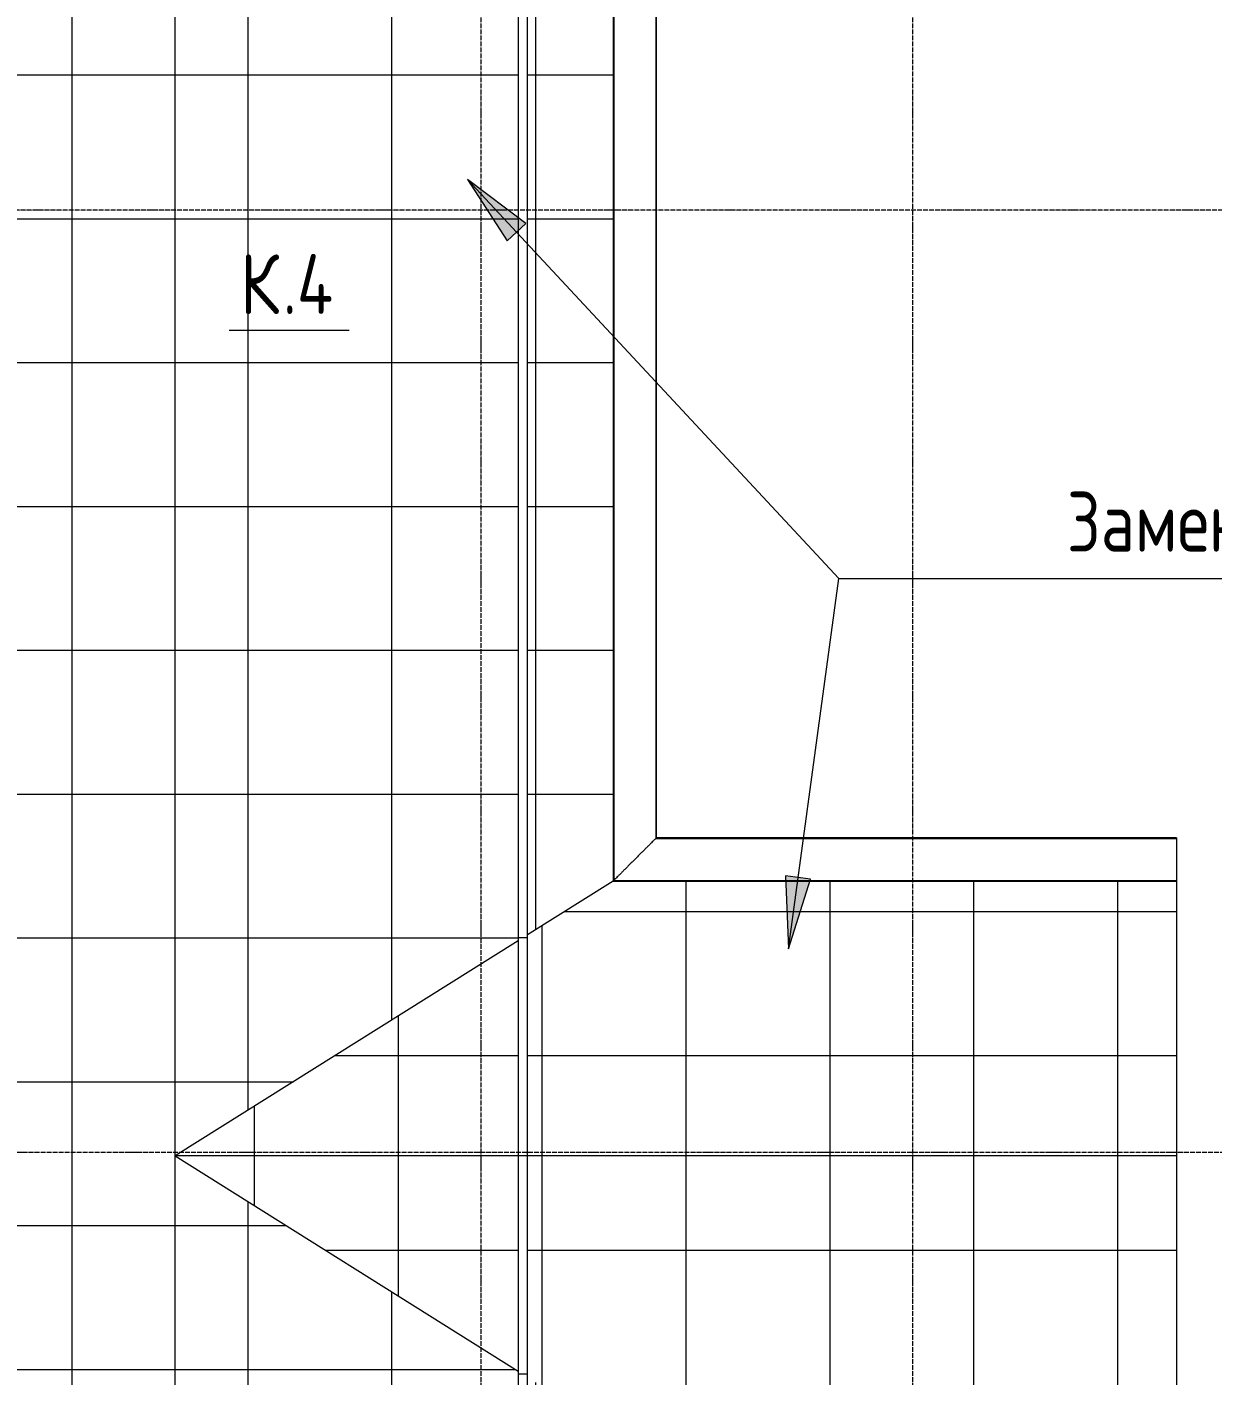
# Model space of a CAD drawing. Header units: millimetres. Extents: x -87434 to 499450, y -468665 to 122144.
# Drawn here: x 435648 to 440592, y 11955 to 17578 of the extents above; entities that cross this region are included whole.
import ezdxf

# ---------------------------------------------------------------- set-up
doc = ezdxf.new("R2010")
doc.units = ezdxf.units.MM
doc.linetypes.add('ADSK_Линия сетки', pattern=[25, 20, -2.5, 0, -2.5])
for name, color, linetype, lineweight in [('Балясины', 252, 'Continuous', 9), ('Желоба', 252, 'Continuous', 9), ('Крыши', 252, 'Continuous', 9), ('Марки крыш', 252, 'Continuous', 20), ('Оси', 252, 'Continuous', 9), ('Поручни', 252, 'Continuous', 9), ('Типовые аннотации', 252, 'Continuous', 18), ('Штриховка поверхностей', 252, 'Continuous', 9)]:
    doc.layers.add(name, color=color, linetype=linetype, lineweight=lineweight)
doc.styles.add('GOST Common_3', font='', dxfattribs={"height": 3.5})
doc.styles.get('GOST Common_3').set_extended_font_data('GOST 2.304 type A')
pattern_1 = [(90, (-34935.1, 20977.94), (-599.88, 4e-14), []), (180, (-34935.1, 20977.94), (-7e-14, -600), [])]

# ---------------------------------------------------------------- blocks, each defined once
blk = doc.blocks.new('Ограждение - Ограждение-3902411-Маркировочный план кровли')
at = {"layer": 'Поручни'}
for p, q in [((1869, 9738.3), (1869, 25.3)), ((1909, 25.3), (1909, 9738.3)), ((1869, 25.3), (1869, -884.7)), ((1909, -884.7), (1909, 25.3)), ((1869, -884.7), (1869, -1794.7)), ((1909, -1794.7), (1909, -884.7)), ((1869, -1794.7), (1869, -4701.5)), ((1909, -4701.5), (1909, -1794.7))]:
    blk.add_line(p, q, dxfattribs=at)
for points in [[(1909, 25.3), (1909, 25.3), (1908.6, 25.4), (1906.5, 25.4), (1903.3, 25.5), (1897.7, 25.6), (1889, 25.6), (1878.6, 25.6), (1870.9, 25.4), (1869, 25.3), (1869, 25.3)], [(1909, -884.7), (1909, -884.7), (1908.6, -884.7), (1906.5, -884.7), (1903.3, -884.7), (1897.7, -884.7), (1889, -884.7), (1878.6, -884.7), (1870.9, -884.7), (1869, -884.7), (1869, -884.7)], [(1909, -1794.7), (1909, -1794.8), (1908.6, -1794.8), (1906.5, -1794.9), (1903.3, -1795), (1897.7, -1795), (1889, -1795.1), (1878.6, -1795), (1870.9, -1794.9), (1869, -1794.8), (1869, -1794.7)]]:
    blk.add_open_spline(points, degree=3, knots=[0, 0, 0, 0, 0.083333, 0.166667, 0.25, 0.333333, 0.5, 0.666667, 0.833333, 1, 1, 1, 1], dxfattribs=at)
blk = doc.blocks.new('ADSK_Аннотация_Текст_сВыноской - Текст с выноской-1519958-Маркировочный план кровли')
at = {"layer": 'Типовые аннотации', "lineweight": 20}
blk.add_line((-15, 0), (15, 0), dxfattribs=at)
blk = doc.blocks.new('ADSK_Марка_Крыша - Экземпляр_ADSK_Позиция-153527-Маркировочный план кровли')
at = {"layer": 'Марки крыш'}
blk.add_line((-2.5, 0), (2.5, 0), dxfattribs=at)
blk = doc.blocks.new('Кровля_Живописная')
at = {"layer": 'Типовые аннотации', "lineweight": 20}
for points in [[(-33343.7, 24166), (-33178, 23910.3), (-33100.6, 23982.4)], [(-32005.3, 20957.2), (-31912.5, 21247.4), (-32017.3, 21261.6)]]:
    blk.add_hatch(color=256, dxfattribs=at).paths.add_polyline_path(points)
at = {"layer": 'Штриховка поверхностей'}
h = blk.add_hatch(dxfattribs=at)
h.set_pattern_fill('FP_5', color=256, style=0, pattern_type=2)
h.set_pattern_definition([(270, (-35069.05, 20977.94), (599.88, 4e-14), []), (0, (-35069.05, 20977.94), (0, 600), [])])
h.paths.add_polyline_path([(-36390.2, 16276.4), (-36041, 16276.4), (-36041, 23124.3), (-36390.2, 23124.3), (-36390.2, 16440.1)])
h.paths.add_polyline_path([(-34828, 16276.4), (-34563.2, 16276.4), (-34563.2, 26736.2), (-35268.2, 26736.2), (-35268.2, 27336.2), (-35088.2, 27336.2), (-35088.2, 30716.2), (-35993.2, 30716.2), (-35993.9, 24783.8), (-35993.9, 24782.9), (-36390.2, 24782.9), (-36390.2, 23164.3), (-36001, 23163.7), (-36001, 16276.4), (-35200.1, 16276.4)])
h.paths.add_polyline_path([(-36316.6, 24822.9), (-36033.2, 24823.3), (-36033.2, 30716.2), (-36173.2, 30716.9), (-36173.2, 31900), (-36390.2, 31900), (-36390.2, 24822.9)])
h = blk.add_hatch(dxfattribs=at)
h.set_pattern_fill('FP_8', color=256, style=0, pattern_type=2)
h.set_pattern_definition(pattern_1)
h.paths.add_polyline_path([(-34563.2, 20093.2), (-33133.2, 20991), (-33133.2, 30716.2), (-33988.1, 30716.9), (-33988.2, 27336.2), (-33768.2, 27336.2), (-33768.2, 26736.2), (-34563.2, 26736.2), (-34563.2, 21240.2)])
h.paths.add_polyline_path([(-33093.2, 21016.1), (-32736.2, 21240.2), (-32736.2, 31900), (-32933.2, 31900), (-32933.9, 30716.2), (-33093.2, 30716.2), (-33093.2, 21233.2)])
h = blk.add_hatch(dxfattribs=at)
h.set_pattern_fill('FP_18', color=256, style=0, pattern_type=2)
h.set_pattern_definition([(180, (-32735.213, 26588.213), (-2e-15, -20), []), (270, (-32735.213, 26588.213), (20, 1e-15), [])])
h.paths.add_polyline_path([(-32736.2, 21240.2), (-32734.2, 21242.2), (-32734.2, 31900), (-32736.2, 31900), (-32736.2, 21383)])
h = blk.add_hatch(dxfattribs=at)
h.set_pattern_fill('FP_17', color=256, style=0, pattern_type=2)
h.set_pattern_definition([(180, (-32557.213, 26677.213), (-2e-15, -20), []), (270, (-32557.213, 26677.213), (20, 1e-15), [])])
h.paths.add_polyline_path([(-32558.2, 21418.2), (-32556.2, 21420.2), (-32556.2, 31900), (-32558.2, 31900), (-32558.2, 21532.8)])
h = blk.add_hatch(dxfattribs=at)
h.set_pattern_fill('FP_15', color=256, style=0, pattern_type=2)
h.set_pattern_definition([(180, (-31472.213, 21419.213), (-2e-15, -20), []), (270, (-31472.213, 21419.213), (20, 1e-15), [])])
h.paths.add_polyline_path([(-31106.5, 21418.2), (-30386.2, 21418.2), (-30386.2, 21420.2), (-32556.2, 21420.2), (-32558.2, 21418.2), (-31850.8, 21418.2)])
h = blk.add_hatch(dxfattribs=at)
h.set_pattern_fill('FP_7', color=256, style=0, pattern_type=2)
h.set_pattern_definition([(180, (-35002.24, 21083.7), (-7e-14, -599.696), []), (270, (-35002.24, 21083.7), (600, 4e-14), [])])
h.paths.add_polyline_path([(-30386.2, 20093.2), (-30386.2, 21240.2), (-32736.2, 21240.2), (-33093.2, 21016.1), (-33093.2, 20093.2), (-31850.8, 20093.2)])
h.paths.add_polyline_path([(-33133.2, 20093.2), (-33133.2, 20991), (-34563.2, 20093.2), (-33339.4, 20093.2)])
h = blk.add_hatch(dxfattribs=at)
h.set_pattern_fill('FP_16', color=256, style=0, pattern_type=2)
h.set_pattern_definition([(180, (-31561.213, 21241.213), (-2e-15, -20), []), (270, (-31561.213, 21241.213), (20, 1e-15), [])])
h.paths.add_polyline_path([(-31106.5, 21240.2), (-30386.2, 21240.2), (-30386.2, 21242.2), (-32734.2, 21242.2), (-32736.2, 21240.2), (-31850.8, 21240.2)])
h = blk.add_hatch(dxfattribs=at)
h.set_pattern_fill('FP_6', color=256, style=0, pattern_type=2)
h.set_pattern_definition([(0, (-35002.24, 20870.4), (0, 599.696), []), (90, (-35002.24, 20870.4), (-600, 4e-14), [])])
h.paths.add_polyline_path([(-32222.9, 18946.2), (-30386.2, 18946.2), (-30386.2, 20093.2), (-33093.2, 20093.2), (-33093.2, 19170.3), (-32736.2, 18946.2), (-32409, 18946.2)])
h.paths.add_polyline_path([(-33133.2, 19195.5), (-33133.2, 20093.2), (-34563.2, 20093.2), (-33339.4, 19324.9)])
h = blk.add_hatch(dxfattribs=at)
h.set_pattern_fill('FP_8', color=256, style=0, pattern_type=2)
h.set_pattern_definition(pattern_1)
h.paths.add_polyline_path([(-34563.2, 16276.4), (-33133.2, 16276.4), (-33133.2, 19195.5), (-34563.2, 20093.2), (-34563.2, 16440.1)])
h.paths.add_polyline_path([(-32736.2, 16276.4), (-32736.2, 18946.2), (-33093.2, 19170.3), (-33093.2, 16276.4), (-32781.2, 16276.4)])
at = {"layer": 'Желоба'}
for p, q in [((-32734.2, 31900), (-32734.2, 21242.2)), ((-32558.2, 31900), (-32558.2, 21418.2)), ((-32556.2, 21420.2), (-32556.2, 31900)), ((-32558.2, 21418.2), (-30386.2, 21418.2)), ((-30386.2, 21420.2), (-32556.2, 21420.2)), ((-30386.2, 21420.2), (-30386.2, 21240.2)), ((-32734.2, 21242.2), (-30386.2, 21242.2))]:
    blk.add_line(p, q, dxfattribs=at)
blk.add_open_spline([(-32558.2, 21418.2), (-32558.2, 21418.2), (-32559.7, 21416.7), (-32564.7, 21411.7), (-32569.8, 21406.6), (-32575.1, 21401.3), (-32580, 21396.4), (-32585.2, 21391.2), (-32592.5, 21383.9), (-32600.5, 21375.9), (-32607.2, 21369.2), (-32612.5, 21363.9), (-32617.9, 21358.5), (-32623.4, 21353), (-32629, 21347.4), (-32634.7, 21341.7), (-32640.5, 21336), (-32646.2, 21330.2), (-32651.9, 21324.5), (-32657.7, 21318.7), (-32663.4, 21313), (-32669, 21307.4), (-32674.5, 21301.9), (-32679.9, 21296.5), (-32685.2, 21291.3), (-32690.2, 21286.2), (-32695.1, 21281.3), (-32699.8, 21276.6), (-32704.3, 21272.1), (-32708.5, 21267.9), (-32712.4, 21264), (-32717.3, 21259.1), (-32722.6, 21253.8), (-32727.7, 21248.7), (-32732.7, 21243.7), (-32734.2, 21242.2), (-32734.2, 21242.2)], degree=3, knots=[0, 0, 0, 0, 0.083333, 0.125, 0.166667, 0.208333, 0.229167, 0.25, 0.291667, 0.333333, 0.354167, 0.375, 0.395833, 0.416667, 0.4375, 0.458333, 0.479167, 0.5, 0.520833, 0.541667, 0.5625, 0.583333, 0.604167, 0.625, 0.645833, 0.666667, 0.6875, 0.708333, 0.729167, 0.75, 0.770833, 0.791667, 0.833333, 0.875, 0.916667, 1, 1, 1, 1], dxfattribs=at)
at = {"layer": 'Крыши'}
for p, q in [((-32736.2, 31900), (-32736.2, 21240.2)), ((-34563.2, 16276.4), (-34563.2, 26736.2)), ((-32736.2, 21240.2), (-33093.2, 21016.1)), ((-32736.2, 21240.2), (-30386.2, 21240.2)), ((-30386.2, 21240.2), (-30386.2, 18946.2)), ((-33133.2, 20991), (-34563.2, 20093.2)), ((-33133.2, 20093.2), (-34563.2, 20093.2)), ((-34563.2, 20093.2), (-33133.2, 19195.5)), ((-30386.2, 20093.2), (-33093.2, 20093.2))]:
    blk.add_line(p, q, dxfattribs=at)
at = {"layer": 'Оси', "linetype": 'ADSK_Линия сетки'}
for p, q in [((-33288.2, 54711.9), (-33288.2, -12887.9)), ((-31488.2, 54711.9), (-31488.2, -11557.5)), ((-27783.7, 24038.2), (-75410.5, 24038.2)), ((-28051.2, 20108.2), (-75410.5, 20108.2))]:
    blk.add_line(p, q, dxfattribs=at)
at = {"layer": 'Типовые аннотации', "lineweight": 20}
for p, q in [((-33343.7, 24166), (-33178, 23910.3)), ((-33100.6, 23982.4), (-33343.7, 24166)), ((-33343.7, 24166), (-31795.3, 22502.6)), ((-33178, 23910.3), (-33100.6, 23982.4)), ((-32005.3, 20957.2), (-31795.3, 22502.6)), ((-31795.3, 22502.6), (-30916.9, 22502.6)), ((-31795.3, 22502.6), (-30916.9, 22502.6)), ((-31912.5, 21247.4), (-32017.3, 21261.6)), ((-32017.3, 21261.6), (-32005.3, 20957.2)), ((-32005.3, 20957.2), (-31912.5, 21247.4))]:
    blk.add_line(p, q, dxfattribs=at)
at = {"layer": 'Балясины'}
blk.add_blockref('Ограждение - Ограждение-3902411-Маркировочный план кровли', (-35002.2, 20977.9), dxfattribs=at)
at = {"layer": 'Марки крыш', "xscale": 99.99999999999993, "yscale": 99.99999999999993, "zscale": 99.99999999999993}
blk.add_blockref('ADSK_Марка_Крыша - Экземпляр_ADSK_Позиция-153527-Маркировочный план кровли', (-34087.6, 23537.6), dxfattribs=at)
at = {"layer": 'Типовые аннотации', "lineweight": 20, "xscale": 100, "yscale": 100, "zscale": 100}
blk.add_blockref('ADSK_Аннотация_Текст_сВыноской - Текст с выноской-1519958-Маркировочный план кровли', (-29416.9, 22502.6), dxfattribs=at)
at = {"layer": 'Марки крыш', "lineweight": 9, "char_height": 250, "attachment_point": 1, "style": 'GOST Common_3'}
for s, insert, width in [('\\fGOST Common|b0|i0|c204|p34|;\\W.9;К', (-34293.6, 23855.5), 216.456), ('.4', (-34115, 23855.5), 295.823)]:
    blk.add_mtext(s, dxfattribs=dict(at, insert=insert, width=width))
at = {"layer": 'Типовые аннотации', "lineweight": 9, "insert": (-30843.8, 22864.2), "char_height": 250, "width": 1248.227, "attachment_point": 1, "style": 'GOST Common_3'}
blk.add_mtext('Замена', dxfattribs=at)

msp = doc.modelspace()

# ---------------------------------------------------------------- block references
at = {"color": 0}
msp.add_blockref('Кровля_Живописная', (470829.95926, -7224.74798), dxfattribs=at)

doc.saveas('drawing.dxf')
